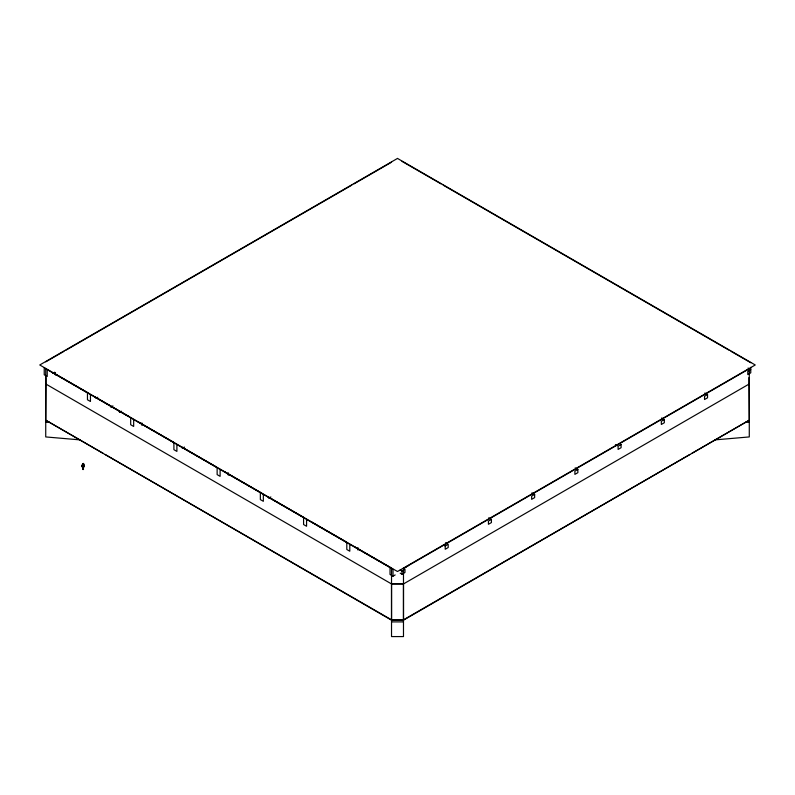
<?xml version="1.0" encoding="UTF-8"?>
<svg xmlns="http://www.w3.org/2000/svg" width="795" height="795" viewBox="0 0 795 795"><rect width="100%" height="100%" fill="white"/><g stroke="black" fill="none" stroke-linecap="round" stroke-linejoin="round"><path stroke-width="1.19" d="M83.803 464.916L83.912 466.337L82.461 466.645L83.107 469.577L83.882 466.347M82.163 466.685L82.441 465.085M83.157 466.973L82.978 469.438M83.048 464.032L81.935 465.284L81.865 466.715M82.909 469.497L83.564 469.328M84.151 466.635L83.564 463.366L82.889 464.101M83.465 464.27L82.819 464.31M45.732 361.864L63.988 351.33M66.134 350.088L351.788 185.165M353.934 183.923L391.528 162.22M52.589 373.431L54.746 372.189M748.969 384.124L403.482 583.937L391.528 583.937L46.031 384.124M748.969 420.366L403.482 620.18L391.528 620.18L46.031 420.366M95.976 398.295L97.765 397.262M110.763 407.149L112.91 405.907M119.449 412.486L121.595 411.244M182.264 448.3L184.42 447.058M268.72 498.207L270.866 496.964M403.482 568.644L408.302 565.623M390.027 567.551L390.027 574.447L393.018 576.176L395.165 574.934M400.193 569.945L401.982 570.979L404.973 569.25L404.973 572.48L401.982 574.199L400.193 573.165M445.21 546.026L448.201 544.297L448.201 547.517L445.21 549.246L445.21 546.026L443.411 544.992M391.528 583.937L391.528 620.18M748.969 377.565L749.278 420.535M404.248 619.385L689.911 454.462M692.057 453.22L747.896 420.982M84.22 465.025L84.051 466.387M82.461 466.645L81.935 465.284M82.988 464.061L83.584 463.604M714.735 439.903L749.278 436.932L749.278 368.771L403.482 568.415L403.482 636.576L391.528 636.576L391.528 568.415M82.869 464.439L83.127 464.201M45.732 420.535L46.031 377.565M45.732 422.264L49.31 422.264M745.69 422.264L749.278 422.264M391.528 583.769L403.482 583.769M391.528 620.001L403.482 620.001M391.528 621.899L403.482 621.899M80.265 439.903L45.732 436.932L45.732 368.771M401.982 161.355L441.066 183.923M443.213 185.165L728.866 350.088M731.012 351.33L750.768 362.729M748.075 368.055L750.768 369.615L747.777 371.335L747.777 374.554L750.768 372.835L750.768 367.33M704.857 393.008L706.646 394.052M661.629 417.971L663.418 419.005M615.419 444.653L617.208 445.687M575.183 467.877L576.971 468.911M531.954 492.83L533.753 493.874M488.726 517.793L490.525 518.827M445.508 542.746L447.297 543.78M52.768 372.577L87.708 392.75M94.933 396.924L128.81 416.491M138.151 421.877L174.155 442.666M181.379 446.84L216.32 467.013M224.607 471.793L261.664 493.188M267.826 496.746L303.829 517.535M311.054 521.699L345.994 541.872M354.272 546.662L390.275 567.441M403.482 583.937L403.482 620.18M47.104 420.982L102.943 453.22M105.089 454.462L390.752 619.385M401.982 570.979L401.982 574.199M393.018 576.176L393.018 569.27L44.232 367.906L44.232 374.803L47.223 376.532L47.223 369.635M358.008 547.685L358.008 550.11M349.79 544.317L349.79 551.223L346.809 549.494L346.809 542.597M306.572 519.364L306.572 526.26L303.581 524.541L303.581 517.634M263.344 494.411L263.344 501.307L260.353 499.588L260.353 492.681M228.334 472.826L228.334 475.251M220.116 469.447L220.116 476.354L217.134 474.625L217.134 467.728M176.897 444.494L176.897 451.401L173.906 449.672L173.906 442.775M141.888 422.91L141.888 425.335M133.669 419.541L133.669 426.448L130.678 424.719L130.678 417.812M90.451 394.588L90.451 401.485L87.46 399.766L87.46 392.859M55.441 372.646L55.441 375.071M397.5 158.424L39.75 364.975L397.5 571.516L755.25 364.975L397.5 158.424M491.419 519.344L488.428 521.073L488.428 524.293L491.419 522.563L491.419 519.344M534.647 494.391L531.656 496.11L531.656 499.34L534.647 497.61L534.647 494.391M577.866 469.428L574.884 471.157L574.884 474.377L577.866 472.657L577.866 469.428M621.094 444.475L618.103 446.204L618.103 449.423L621.094 447.694L621.094 444.475M664.322 419.522L661.331 421.251L661.331 424.47L664.322 422.741L664.322 419.522M707.54 394.568L704.549 396.288L704.549 399.517L707.54 397.788L707.54 394.568"/></g></svg>
